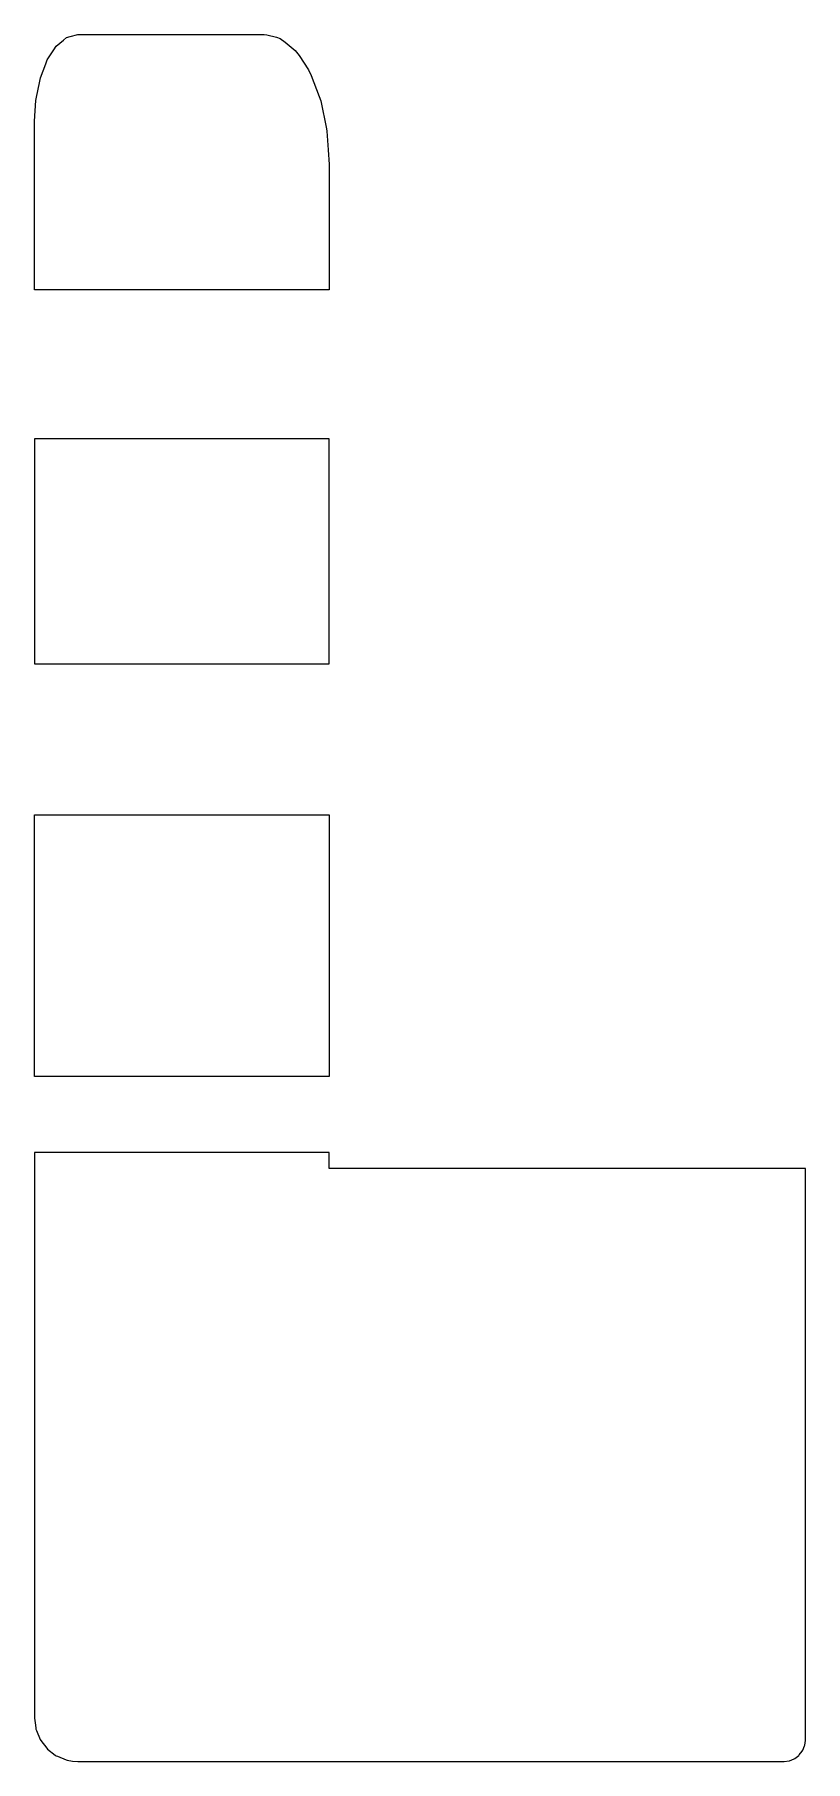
# Model space of a CAD drawing. Header units: metres. Extents: x 2.4 to 38, y -16 to 63.7.
import ezdxf

# ---------------------------------------------------------------- set-up
doc = ezdxf.new("R2010")
doc.units = ezdxf.units.M

msp = doc.modelspace()

# ---------------------------------------------------------------- linework, layer by layer
for p, q in [((2.986, 62.567), (3.289, 63.032)), ((3.289, 63.032), (3.4, 63.203)), ((3.4, 63.203), (3.736, 63.481)), ((3.736, 63.481), (3.882, 63.602)), ((3.882, 63.602), (4.047, 63.645)), ((4.047, 63.645), (4.4, 63.738)), ((4.4, 63.738), (7.303, 63.738)), ((7.303, 63.738), (13, 63.738)), ((13, 63.738), (13.132, 63.721)), ((13.132, 63.721), (13.573, 63.622)), ((13.573, 63.622), (13.736, 63.554)), ((13.736, 63.554), (13.973, 63.389)), ((13.973, 63.389), (14.432, 63.007)), ((14.432, 63.007), (14.62, 62.771)), ((2.668, 61.738), (2.917, 62.388)), ((2.917, 62.388), (2.986, 62.567)), ((14.62, 62.771), (15.052, 62.105)), ((2.468, 60.774), (2.638, 61.592)), ((2.638, 61.592), (2.668, 61.738)), ((15.052, 62.105), (15.179, 61.852)), ((15.179, 61.852), (15.551, 60.878)), ((2.4, 59.738), (2.463, 60.692)), ((2.463, 60.692), (2.468, 60.774)), ((15.551, 60.878), (15.616, 60.67)), ((15.616, 60.67), (15.882, 59.377)), ((2.4, 54.265), (2.4, 59.738)), ((15.882, 59.377), (15.9, 59.275)), ((15.9, 59.275), (15.962, 58.419)), ((15.962, 58.419), (16, 57.738)), ((16, 57.738), (16, 54.032)), ((16, 57.738), (16, 57.738)), ((2.4, 52.758), (2.4, 54.265)), ((16, 54.032), (16, 51.955)), ((2.4, 51.955), (2.4, 52.758)), ((5.201, 51.955), (2.4, 51.955)), ((16, 51.955), (5.201, 51.955)), ((13.199, 45.078), (2.4, 45.078)), ((2.4, 45.078), (2.4, 44.105)), ((16, 45.078), (13.199, 45.078)), ((16, 43.295), (16, 45.078)), ((2.4, 44.105), (2.4, 43.295)), ((2.4, 43.295), (2.4, 39.851)), ((16, 39.728), (16, 43.295)), ((16, 43.295), (16, 43.295)), ((2.4, 39.851), (2.4, 36.367)), ((16, 36.367), (16, 39.728)), ((2.4, 36.367), (2.4, 35.603)), ((16, 34.686), (16, 36.367)), ((2.4, 35.603), (2.4, 34.686)), ((2.4, 34.686), (13.361, 34.686)), ((13.361, 34.686), (16, 34.686)), ((2.4, 26.959), (2.4, 27.706)), ((2.4, 27.706), (5.039, 27.706)), ((5.039, 27.706), (16, 27.706)), ((16, 27.706), (16, 26.026)), ((2.4, 26.026), (2.4, 26.959)), ((2.4, 22.877), (2.4, 26.026)), ((16, 26.026), (16, 20.778)), ((16, 26.026), (16, 26.026)), ((2.4, 20.778), (2.4, 22.877)), ((2.4, 18.44), (2.4, 20.778)), ((16, 20.778), (16, 15.633)), ((2.4, 15.633), (2.4, 18.44)), ((7.921, 15.633), (2.4, 15.633)), ((16, 15.633), (7.921, 15.633)), ((10.479, 12.118), (2.4, 12.118)), ((2.4, 12.118), (2.4, 9.312)), ((16, 12.118), (10.479, 12.118)), ((16, 11.629), (16, 12.118)), ((16, 11.373), (16, 11.629)), ((20.183, 11.373), (16, 11.373)), ((16, 11.373), (16, 11.373)), ((29.458, 11.373), (20.183, 11.373)), ((38, 11.373), (29.458, 11.373)), ((38, -8.487), (38, 11.373)), ((2.4, 9.312), (2.4, 6.973)), ((2.4, 6.973), (2.4, 4.753)), ((2.4, 4.753), (2.4, 4.496)), ((2.4, 4.496), (2.4, 3.543)), ((2.4, 3.543), (2.4, 3.486)), ((2.4, 3.486), (2.4, 3.433)), ((2.4, 3.433), (2.4, 3.389)), ((2.4, 3.389), (2.4, -9.944)), ((38, -14.553), (38, -8.487)), ((2.4, -9.944), (2.4, -10.169)), ((2.4, -10.169), (2.4, -10.51)), ((2.4, -10.51), (2.4, -13.987)), ((2.4, -13.987), (2.4, -14)), ((2.4, -14), (2.43, -14.224)), ((2.43, -14.224), (2.459, -14.449)), ((2.459, -14.449), (2.461, -14.48)), ((2.461, -14.48), (2.467, -14.511)), ((2.467, -14.511), (2.488, -14.57)), ((2.488, -14.57), (2.66, -14.986)), ((2.66, -14.986), (2.692, -15.035)), ((2.692, -15.035), (2.965, -15.391)), ((37.969, -15.247), (37.997, -15.03)), ((37.997, -15.03), (38, -15)), ((38, -14.724), (38, -14.553)), ((38, -14.883), (38, -14.724)), ((38, -15), (38, -14.883)), ((2.965, -15.391), (3.002, -15.43)), ((3.002, -15.43), (3.358, -15.702)), ((3.358, -15.702), (3.402, -15.733)), ((3.402, -15.733), (3.453, -15.757)), ((3.453, -15.757), (3.859, -15.924)), ((3.859, -15.924), (3.913, -15.938)), ((3.913, -15.938), (4.149, -15.979)), ((37.262, -15.965), (37.476, -15.876)), ((37.476, -15.876), (37.506, -15.862)), ((37.506, -15.862), (37.687, -15.723)), ((37.687, -15.723), (37.716, -15.697)), ((37.716, -15.697), (37.853, -15.519)), ((37.853, -15.519), (37.877, -15.478)), ((37.877, -15.478), (37.961, -15.274)), ((37.961, -15.274), (37.969, -15.247)), ((4.149, -15.979), (4.4, -16)), ((4.4, -16), (13.317, -16)), ((13.317, -16), (15.189, -16)), ((15.189, -16), (16.09, -16)), ((16.09, -16), (36.52, -16)), ((36.52, -16), (37, -16)), ((37, -16), (37.011, -15.999)), ((37.011, -15.999), (37.241, -15.969)), ((37.241, -15.969), (37.251, -15.968)), ((37.251, -15.968), (37.262, -15.965))]:
    msp.add_line(p, q)

doc.saveas('drawing.dxf')
